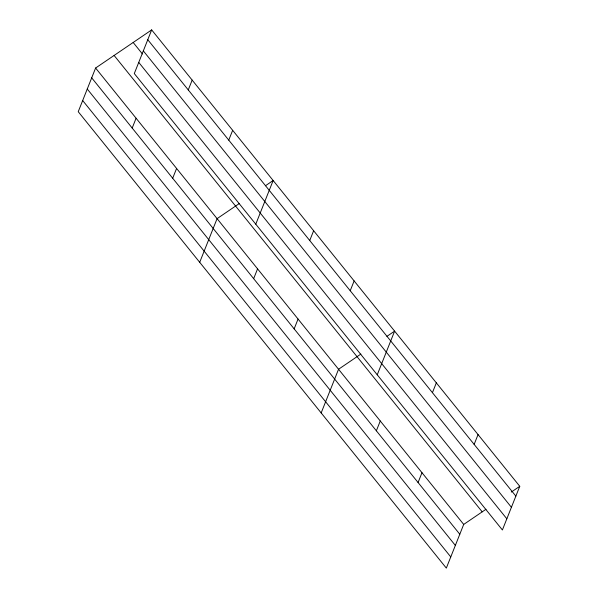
<?xml version="1.0" encoding="UTF-8"?>
<svg xmlns="http://www.w3.org/2000/svg" width="598" height="598" viewBox="0 0 598 598"><rect width="100%" height="100%" fill="white"/><g stroke="black" fill="none" stroke-linecap="round" stroke-linejoin="round"><path stroke-width="0.9" d="M151.675 29.9L134.296 73.569L502.395 529.97L519.767 486.301L151.675 29.9L95.605 68.03L78.233 111.699L446.325 568.1L463.704 524.431L486.017 509.257M132.188 128.054L136.097 118.232M188.258 89.924L192.167 80.102M172.68 178.256L176.589 168.442M228.75 140.126L232.659 130.312M199.702 262.313L217.081 218.644L239.394 203.47M255.772 224.183L273.144 180.514L265.437 185.754M253.664 278.661L257.566 268.846M309.734 240.531L313.636 230.716M294.156 328.87L298.058 319.048M350.219 290.74L354.128 280.918M321.171 412.926L338.55 369.258L360.863 354.076M377.241 374.797L394.62 331.128L386.906 336.368M376.359 430.799L380.268 420.977M432.429 392.669L436.338 382.847M418.077 482.526L421.986 472.704M474.147 444.389L478.056 434.574M511.29 492.072L519.767 486.301M147.773 39.715L515.865 496.116M143.326 50.89L511.417 507.291M133.175 42.48L142.429 53.955M138.743 62.401L506.835 518.795M114.113 55.45L482.205 511.851M95.605 68.03L463.704 524.431M91.703 77.845L459.795 534.246M87.256 89.02L455.347 545.421M82.674 100.531L450.772 556.932"/></g></svg>
